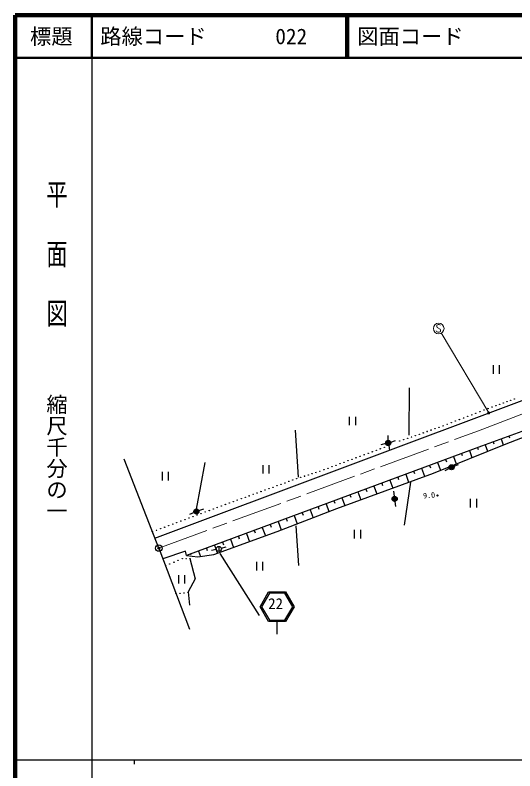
# Model space of a CAD drawing. Units: millimetres, scale not verified. Extents: x 40000 to 680000, y 20000 to 380000.
# Drawn here: x 40000 to 157427, y 202409 to 380000 of the extents above; entities that cross this region are included whole.
import ezdxf
from ezdxf.enums import TextEntityAlignment as Align

# ---------------------------------------------------------------- set-up
doc = ezdxf.new("R2010")
doc.units = ezdxf.units.MM
doc.header["$LTSCALE"] = 1000
doc.header["$PDMODE"] = 32
doc.header["$PDSIZE"] = 500
doc.linetypes.add('CHAIN', pattern=[18.5, 12, -1.5, 3.5, -1.5])
for name, color, linetype, lineweight in [('M-BGD', 7, 'Continuous', 25), ('M-BGD-RSTR', 7, 'Continuous', 13), ('M-BMK', 2, 'CHAIN', 13), ('M-BMK-OTRS', 5, 'Continuous', 25), ('M-BMK-SRVR', 3, 'Continuous', 25), ('M-STR-STRC', 7, 'Continuous', 25), ('M-TTL', 2, 'Continuous', 140), ('M-TTL-BAND', 7, 'Continuous', 25), ('M-TTL-LINE', 7, 'Continuous', 50)]:
    doc.layers.add(name, color=color, linetype=linetype, lineweight=lineweight)
doc.layers.add('M-OTRS', color=6, linetype='Continuous')
doc.layers.add('M-TTL-TXT', color=7, linetype='Continuous')
doc.styles.add('@ＭＳ ゴシック', font='')
doc.styles.add('ＭＳ ゴシック', font='')
doc.styles.get('@ＭＳ ゴシック').set_extended_font_data('@MS Gothic')
doc.styles.get('ＭＳ ゴシック').set_extended_font_data('MS Gothic')

msp = doc.modelspace()

# ---------------------------------------------------------------- linework, layer by layer
at = {"layer": 'M-BGD'}
for p, q in [((152315, 297743), (152315, 295743)), ((153835, 295743), (153835, 297743)), ((72844, 257131), (170303, 293645)), ((132550, 292453), (132545, 281263)), ((118500, 285610), (118500, 283610)), ((120020, 283610), (120020, 285610)), ((105820, 282472), (106475, 271463)), ((162531, 283429), (149551, 278724)), ((127670, 280055), (127645, 281255)), ((154952, 279129), (162053, 281823)), ((156041, 281076), (156188, 280672)), ((127102, 279304), (125941, 279001)), ((127789, 278865), (128001, 277683)), ((128251, 279649), (129386, 280036)), ((138323, 272405), (154952, 279129)), ((150478, 279060), (151028, 277542)), ((152333, 279732), (152490, 279297)), ((154187, 280404), (154688, 279022)), ((149551, 278724), (80293, 252995)), ((146743, 277681), (147348, 276054)), ((148615, 278377), (148791, 277905)), ((141128, 275595), (141327, 275059)), ((143000, 276290), (143644, 274556)), ((144872, 276986), (145059, 276482)), ((84552, 274897), (82502, 263897)), ((98211, 274272), (98211, 272272)), ((99731, 272272), (99731, 274272)), ((135512, 273509), (136210, 271630)), ((137384, 274204), (137594, 273638)), ((139256, 274900), (139940, 273059)), ((143090, 273975), (144211, 274404)), ((74541, 272681), (74541, 270681)), ((76061, 270681), (76061, 272681)), ((115612, 264078), (138323, 272405)), ((131769, 272118), (132461, 270255)), ((133641, 272814), (133849, 272252)), ((142000, 273479), (140940, 272916)), ((126153, 270032), (126358, 269480)), ((128025, 270727), (128711, 268881)), ((129897, 271423), (130104, 270866)), ((132899, 270286), (131423, 260172)), ((122410, 268641), (122613, 268094)), ((124281, 269337), (124962, 267506)), ((116794, 266555), (117462, 264756)), ((118666, 267250), (118867, 266708)), ((120538, 267946), (121212, 266131)), ((129112, 266930), (128983, 268123)), ((113050, 265164), (113725, 263347)), ((114922, 265860), (115122, 265322)), ((129253, 265739), (129407, 264549)), ((146944, 266315), (146944, 264315)), ((148464, 264315), (148464, 266315)), ((82050, 263133), (80941, 262675)), ((83171, 263558), (84306, 263949)), ((101597, 258654), (115612, 264078)), ((107435, 263078), (107646, 262510)), ((109307, 263773), (110001, 261906)), ((111179, 264469), (111384, 263916)), ((103691, 261687), (103908, 261104)), ((105563, 262383), (106276, 260464)), ((98076, 259601), (98806, 257636)), ((99948, 260297), (100168, 259704)), ((101819, 260992), (102551, 259023)), ((105973, 259954), (106592, 250690)), ((86702, 253220), (101597, 258654)), ((92460, 257515), (92676, 256935)), ((94332, 258210), (95054, 256267)), ((96204, 258906), (96422, 258319)), ((119699, 259030), (119699, 257030)), ((121219, 257030), (121219, 259030)), ((88717, 256124), (88930, 255551)), ((90589, 256820), (91302, 254898)), ((80011, 254027), (74720, 252251)), ((80293, 252995), (80011, 254027)), ((83101, 254038), (83566, 252787)), ((84973, 254733), (85159, 254233)), ((87277, 254431), (86106, 254170)), ((86845, 255429), (87550, 253529)), ((87863, 255162), (87863, 253962)), ((88440, 254727), (89594, 255055)), ((80293, 252995), (82905, 252696)), ((81090, 252301), (82278, 247506)), ((81229, 253343), (81282, 253200)), ((82905, 252696), (86702, 253220)), ((96683, 251494), (96683, 249494)), ((98203, 249494), (98203, 251494)), ((78351, 248438), (78351, 246438)), ((79871, 246438), (79871, 248438)), ((82278, 247506), (80622, 244479)), ((80622, 244479), (80992, 241342))]:
    msp.add_line(p, q, dxfattribs=at)
for centre, radius in [((156448, 289505), 50), ((157321, 289821), 50), ((152084, 287922), 50), ((152957, 288239), 50), ((153830, 288555), 50), ((154703, 288872), 50), ((155575, 289188), 50), ((147280, 286075), 50), ((148241, 286445), 50), ((149202, 286814), 50), ((150162, 287183), 50), ((151123, 287553), 50), ((142477, 284229), 50), ((143438, 284598), 50), ((144398, 284968), 50), ((145359, 285337), 50), ((146320, 285706), 50), ((137749, 282479), 50), ((138672, 282800), 50), ((139595, 283121), 50), ((140556, 283490), 50), ((141516, 283860), 50), ((132211, 280554), 50), ((133134, 280875), 50), ((134057, 281196), 50), ((134980, 281516), 50), ((135903, 281837), 50), ((136826, 282158), 50), ((127683, 279455), 600), ((127683, 279455), 528), ((127683, 279455), 456), ((127683, 279455), 384), ((127683, 279455), 312), ((127683, 279455), 240), ((127683, 279455), 168), ((127683, 279455), 96), ((127683, 279455), 24), ((130365, 279912), 50), ((131288, 280233), 50), ((122960, 277035), 50), ((123907, 277387), 50), ((124854, 277739), 50), ((125801, 278091), 50), ((126748, 278443), 50), ((118226, 275276), 50), ((119173, 275628), 50), ((120120, 275980), 50), ((121067, 276332), 50), ((122013, 276684), 50), ((113492, 273517), 50), ((114439, 273869), 50), ((115386, 274221), 50), ((116333, 274573), 50), ((117279, 274925), 50), ((142530, 273760), 600), ((142530, 273760), 528), ((142530, 273760), 456), ((142530, 273760), 384), ((142530, 273760), 312), ((142530, 273760), 240), ((142530, 273760), 168), ((142530, 273760), 96), ((142530, 273760), 24), ((107985, 271665), 50), ((108888, 271952), 50), ((109792, 272239), 50), ((110695, 272527), 50), ((111599, 272814), 50), ((112545, 273166), 50), ((103384, 270078), 50), ((104315, 270415), 50), ((105247, 270753), 50), ((106178, 271091), 50), ((107081, 271378), 50), ((98729, 268390), 50), ((99660, 268727), 50), ((100591, 269065), 50), ((101522, 269403), 50), ((102453, 269740), 50), ((93142, 266364), 50), ((94073, 266701), 50), ((95004, 267039), 50), ((95936, 267377), 50), ((96867, 267714), 50), ((97798, 268052), 50), ((129176, 266334), 600), ((129176, 266334), 528), ((129176, 266334), 456), ((129176, 266334), 384), ((129176, 266334), 312), ((129176, 266334), 240), ((129176, 266334), 168), ((129176, 266334), 96), ((139253, 267130), 150), ((139253, 267130), 90), ((139253, 267130), 30), ((88465, 264657), 50), ((89418, 265013), 50), ((90349, 265351), 50), ((91280, 265689), 50), ((92211, 266026), 50), ((129176, 266334), 24), ((82604, 263362), 600), ((82604, 263362), 528), ((82604, 263362), 456), ((82604, 263362), 384), ((82604, 263362), 312), ((82604, 263362), 240), ((82604, 263362), 168), ((82604, 263362), 96), ((82604, 263362), 24), ((83701, 262877), 50), ((84654, 263233), 50), ((85607, 263589), 50), ((86559, 263945), 50), ((87512, 264301), 50), ((78937, 261096), 50), ((79890, 261452), 50), ((80843, 261808), 50), ((81795, 262164), 50), ((82748, 262520), 50), ((74173, 259315), 50), ((75126, 259672), 50), ((76079, 260028), 50), ((77031, 260384), 50), ((77984, 260740), 50), ((72267, 258603), 50), ((73220, 258959), 50), ((87863, 254562), 600), ((79284, 252282), 50), ((80187, 252292), 50), ((81090, 252301), 50), ((75339, 250614), 50), ((76325, 251031), 50), ((77312, 251448), 50), ((78298, 251865), 50), ((77826, 244028), 50), ((78766, 244112), 50), ((79705, 244196), 50), ((80645, 244280), 50)]:
    msp.add_circle(centre, radius, dxfattribs=at)
at = {"layer": 'M-BGD-RSTR'}
for p, q in [((139423, 307295), (139123, 307145)), ((139623, 307295), (139423, 307295)), ((139823, 307245), (139623, 307295)), ((139923, 307145), (139823, 307245)), ((139023, 305645), (138923, 305795)), ((139323, 305495), (139023, 305645)), ((139123, 307145), (139073, 306845)), ((139073, 306845), (139173, 306595)), ((139173, 306595), (139873, 306195)), ((139673, 305495), (139323, 305495)), ((139923, 305645), (139673, 305495)), ((139873, 306195), (139973, 305945)), ((139973, 305945), (139923, 305645)), ((140075, 305337), (151285, 286520))]:
    msp.add_line(p, q, dxfattribs=at)
for centre, radius in [((139523, 306345), 1250), ((151285, 286520), 250), ((151285, 286520), 150), ((151285, 286520), 50)]:
    msp.add_circle(centre, radius, dxfattribs=at)
at = {"layer": 'M-BMK'}
for p, q in [((148869, 282339), (167353, 289368)), ((73774, 254758), (148869, 282339))]:
    msp.add_line(p, q, dxfattribs=at)
at = {"layer": 'M-BMK-OTRS'}
for q in [(65591, 275646), (80963, 235720)]:
    msp.add_line((73774, 254758), q, dxfattribs=at)
at = {"layer": 'M-BMK-SRVR'}
for radius in [750, 30]:
    msp.add_circle((73774, 254758), radius, dxfattribs=at)
at = {"layer": 'M-OTRS'}
msp.add_point((73774, 254758), dxfattribs=at)
at = {"layer": 'M-STR-STRC'}
for p, q in [((88095, 253491), (97342, 238930)), ((97561, 240983), (99561, 244447)), ((99734, 244147), (97907, 240983)), ((99561, 244447), (103561, 244447)), ((103388, 244147), (99734, 244147)), ((105215, 240983), (103388, 244147)), ((103561, 244447), (105561, 240983)), ((99561, 237519), (97561, 240983)), ((97907, 240983), (99734, 237819)), ((103388, 237819), (105215, 240983)), ((105561, 240983), (103561, 237519)), ((103561, 237519), (99561, 237519)), ((99734, 237819), (103388, 237819)), ((101561, 234519), (101561, 237519))]:
    msp.add_line(p, q, dxfattribs=at)
at = {"layer": 'M-TTL'}
for p, q in [((40000, 380000), (40000, 20000)), ((680000, 380000), (40000, 380000))]:
    msp.add_line(p, q, dxfattribs=at)
at = {"layer": 'M-TTL-BAND'}
for p, q in [((58000, 370000), (58000, 20000)), ((40000, 205000), (579000, 205000)), ((68000, 205000), (68000, 204000))]:
    msp.add_line(p, q, dxfattribs=at)
at = {"layer": 'M-TTL-LINE'}
for p, q in [((58000, 380000), (58000, 370000)), ((117750, 380000), (117750, 370000)), ((118250, 380000), (118250, 370000)), ((40000, 370000), (680000, 370000))]:
    msp.add_line(p, q, dxfattribs=at)

# ---------------------------------------------------------------- texts
at = {"layer": 'M-BGD', "style": 'ＭＳ ゴシック'}
msp.add_text('9.0', height=1320, rotation=5, dxfattribs=at).set_placement((135944, 266006), align=Align.BOTTOM_LEFT)
at = {"layer": 'M-STR-STRC', "style": 'ＭＳ ゴシック'}
msp.add_text('22', height=2566, dxfattribs=at).set_placement((99457, 239656), align=Align.BOTTOM_LEFT)
at = {"layer": 'M-TTL-BAND', "style": '@ＭＳ ゴシック', "width": 1.4}
msp.add_text('平  面  図', height=3666, rotation=270, dxfattribs=at).set_placement((49777, 306475), align=Align.MIDDLE_RIGHT)
at = {"layer": 'M-TTL-BAND', "style": '@ＭＳ ゴシック'}
msp.add_text('縮尺千分の一', height=3666, rotation=270, dxfattribs=at).set_placement((49777, 261030), align=Align.MIDDLE_RIGHT)
at = {"layer": 'M-TTL-TXT', "style": 'ＭＳ ゴシック'}
msp.add_text('標題', height=3666, dxfattribs=at).set_placement((48500, 375000), align=Align.MIDDLE_CENTER)
for s, p in [('路線コード', (60000, 375000)), ('022', (101142, 375000)), ('022', (101142, 375000)), ('図面コード', (120380, 375000))]:
    msp.add_text(s, height=3666, dxfattribs=at).set_placement(p, align=Align.MIDDLE_LEFT)

doc.saveas('drawing.dxf')
